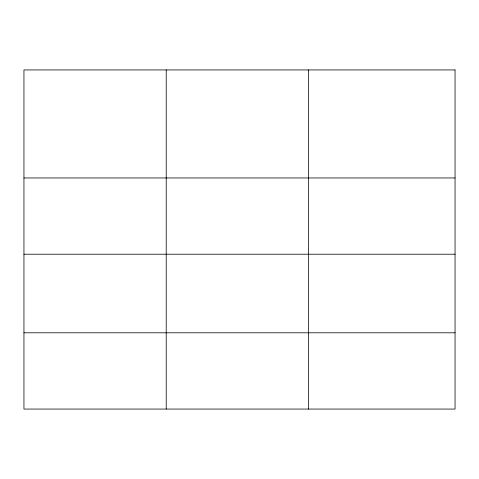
<?xml version="1.0" encoding="UTF-8"?>
<svg xmlns="http://www.w3.org/2000/svg" width="479" height="479" viewBox="0 0 479 479"><rect width="100%" height="100%" fill="white"/><g stroke="black" fill="none" stroke-linecap="round" stroke-linejoin="round"><path stroke-width="0.72" d="M23.95 177.96L455.05 177.96M23.95 254.223L455.05 254.223M23.95 332.803L455.05 332.803M308.476 69.934L308.476 409.066M166.213 69.934L166.213 409.066M455.05 69.934L23.95 69.934L23.95 409.066L455.05 409.066L455.05 69.934"/></g></svg>
